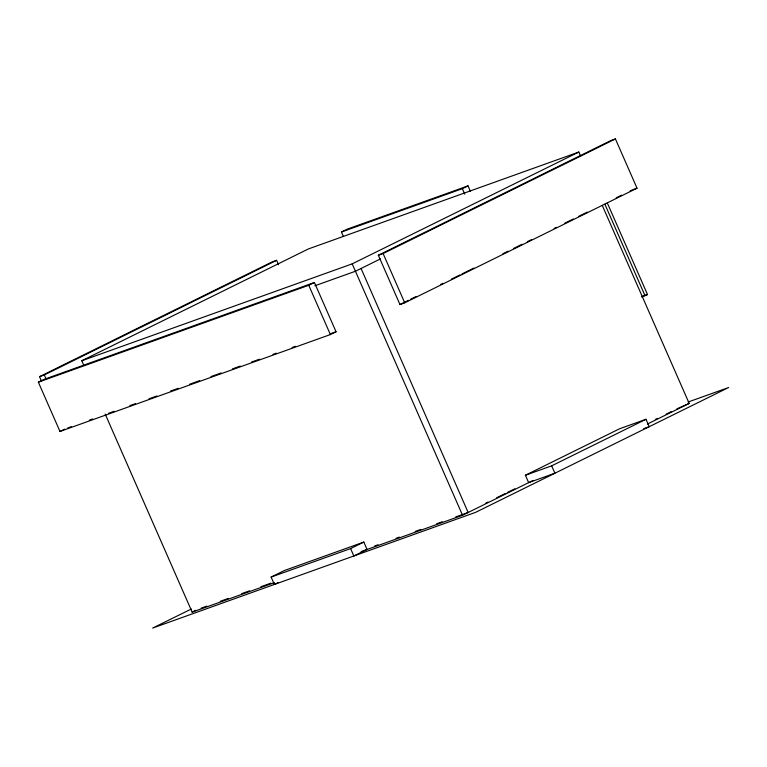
<?xml version="1.0" encoding="UTF-8"?>
<svg xmlns="http://www.w3.org/2000/svg" width="767" height="767" viewBox="0 0 767 767"><rect width="100%" height="100%" fill="white"/><g stroke="black" fill="none" stroke-linecap="round" stroke-linejoin="round"><path stroke-width="1.15" d="M41.466 381.036L39.539 376.655L271.844 262.046L276.619 260.329L278.536 264.711M39.539 376.655L44.313 374.948L276.619 260.329M343.348 236.389L341.43 232.008L347.096 229.208L468.014 185.882L470.411 191.357M38.35 382.187L44.016 379.387L314.422 282.496L336.051 331.766L330.385 334.556L59.979 431.457L38.35 382.187L308.756 285.286L314.422 282.496M83.641 364.977L81.791 360.749L308.43 248.93L578.826 152.039L580.686 156.267M341.43 232.008L462.348 188.682L468.014 185.882M81.791 360.749L352.187 263.858L578.826 152.039M378.342 255.258L610.647 140.639L615.412 138.932L637.041 188.203L404.736 302.812L399.962 304.528L378.342 255.258L383.107 253.541L615.412 138.932M380.365 258.949L355.437 271.25L314.873 285.784M59.979 431.457L64.696 429.127M399.962 304.528L408.533 300.3M410.671 299.245L416.021 296.599M440.651 284.452L442.789 283.397M451.351 279.169L459.912 274.95M462.06 273.886L473.833 268.076M502.74 253.819L508.09 251.173M513.439 248.537L522.011 244.309M527.36 241.672L531.646 239.563M554.119 228.47L556.267 227.406M564.828 223.187L573.39 218.959M578.749 216.323L587.311 212.095M616.217 197.828L621.567 195.192M630.129 190.964L632.267 189.909M641.663 296.954L647.501 294.538L607.291 202.929M191.28 609.027L152.681 628.068L475.569 512.366L728.65 387.508L688.152 402.013M105.204 414.103L192.143 612.143L195.882 610.292M271.115 577.072L284.336 570.552L363.826 542.068L367.067 549.46L353.846 555.989L350.605 548.587L271.115 577.072L274.356 584.464L278.431 582.46M350.605 548.587L363.826 542.068M525.405 475.243L551.646 465.837L554.896 473.229L528.645 482.635L525.405 475.243L619.746 428.695L645.987 419.29L649.237 426.682L643.762 428.648M551.646 465.837L645.987 419.29M485.885 503.085L488.023 502.03M496.613 497.793L505.194 493.555M507.342 492.5L514.849 488.79M655.402 419.444L657.549 418.389M666.13 414.151L671.499 411.505M676.868 408.859L689.188 403.432L602.248 205.383M361.142 551.588L462.549 515.251L532.94 480.516M647.338 424.074L689.188 403.432M633.226 189.564L637.041 188.203M67.899 427.852L71.273 426.644M89.308 420.182L92.682 418.964M108.454 413.317L114.091 411.294M129.863 405.647L135.5 403.624M149.019 398.782L156.909 395.954M170.427 391.112L178.308 388.284M189.583 384.248L199.717 380.614M210.983 376.578L221.126 372.944M232.391 368.908L240.282 366.08M251.547 362.043L259.438 359.215M272.956 354.373L276.331 353.165M292.102 347.509L295.487 346.3M330.414 333.779L336.051 331.766M641.864 296.551L647.501 294.538M201.136 608.164L206.774 606.141M220.292 601.299L228.173 598.471M241.701 593.629L249.582 590.801M260.847 586.765L270.991 583.131M374.641 545.989L378.026 544.781M396.05 538.319L399.434 537.111M415.206 531.454L420.834 529.441M436.615 523.784L442.243 521.761M455.761 516.92L463.651 514.091M464.313 513.861L468.158 512.481L361.056 268.479M192.143 612.143L274.394 582.671M604.837 204.137L645.047 295.746M462.348 188.682L464.744 194.156M383.107 253.541L404.736 302.812M352.187 263.858L462.549 515.251M308.756 285.286L330.385 334.556M44.313 374.948L46.231 379.329"/></g></svg>
